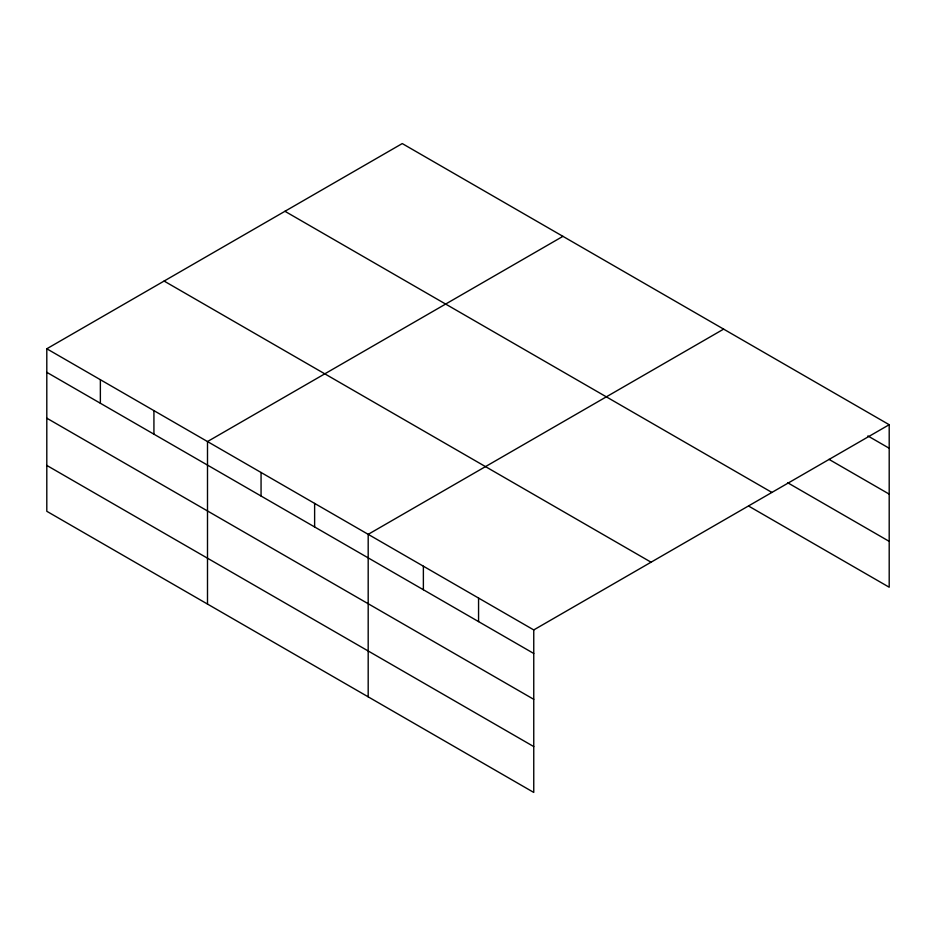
<?xml version="1.0" encoding="UTF-8"?>
<svg xmlns="http://www.w3.org/2000/svg" width="936" height="936" viewBox="0 0 936 936"><rect width="100%" height="100%" fill="white"/><g stroke="black" fill="none" stroke-linecap="round" stroke-linejoin="round"><path stroke-width="1.4" d="M748.718 506.119L889.2 587.223L889.2 424.71L402.246 143.571L46.8 348.777L46.8 511.29L533.754 792.429L533.754 629.928L46.8 348.777M562.934 236.34L207.499 441.558L207.499 604.071M723.633 329.121L368.187 534.339L368.187 696.84M533.754 629.928L889.2 424.71M867.883 435.942L889.2 448.25M828.992 459.354L889.2 494.114M787.609 482.707L889.2 541.359M284.942 211.29L771.907 492.43M164.093 281.057L651.058 562.197M46.8 372.329L533.754 653.468M46.8 418.181L533.754 699.321M46.8 465.426L533.754 746.577M478.565 598.057L478.565 621.598M423.376 566.198L423.376 589.738M314.625 503.404L314.625 526.956M261.062 472.481L261.062 496.021M153.925 410.635L153.925 434.175M100.363 379.712L100.363 403.252"/></g></svg>
